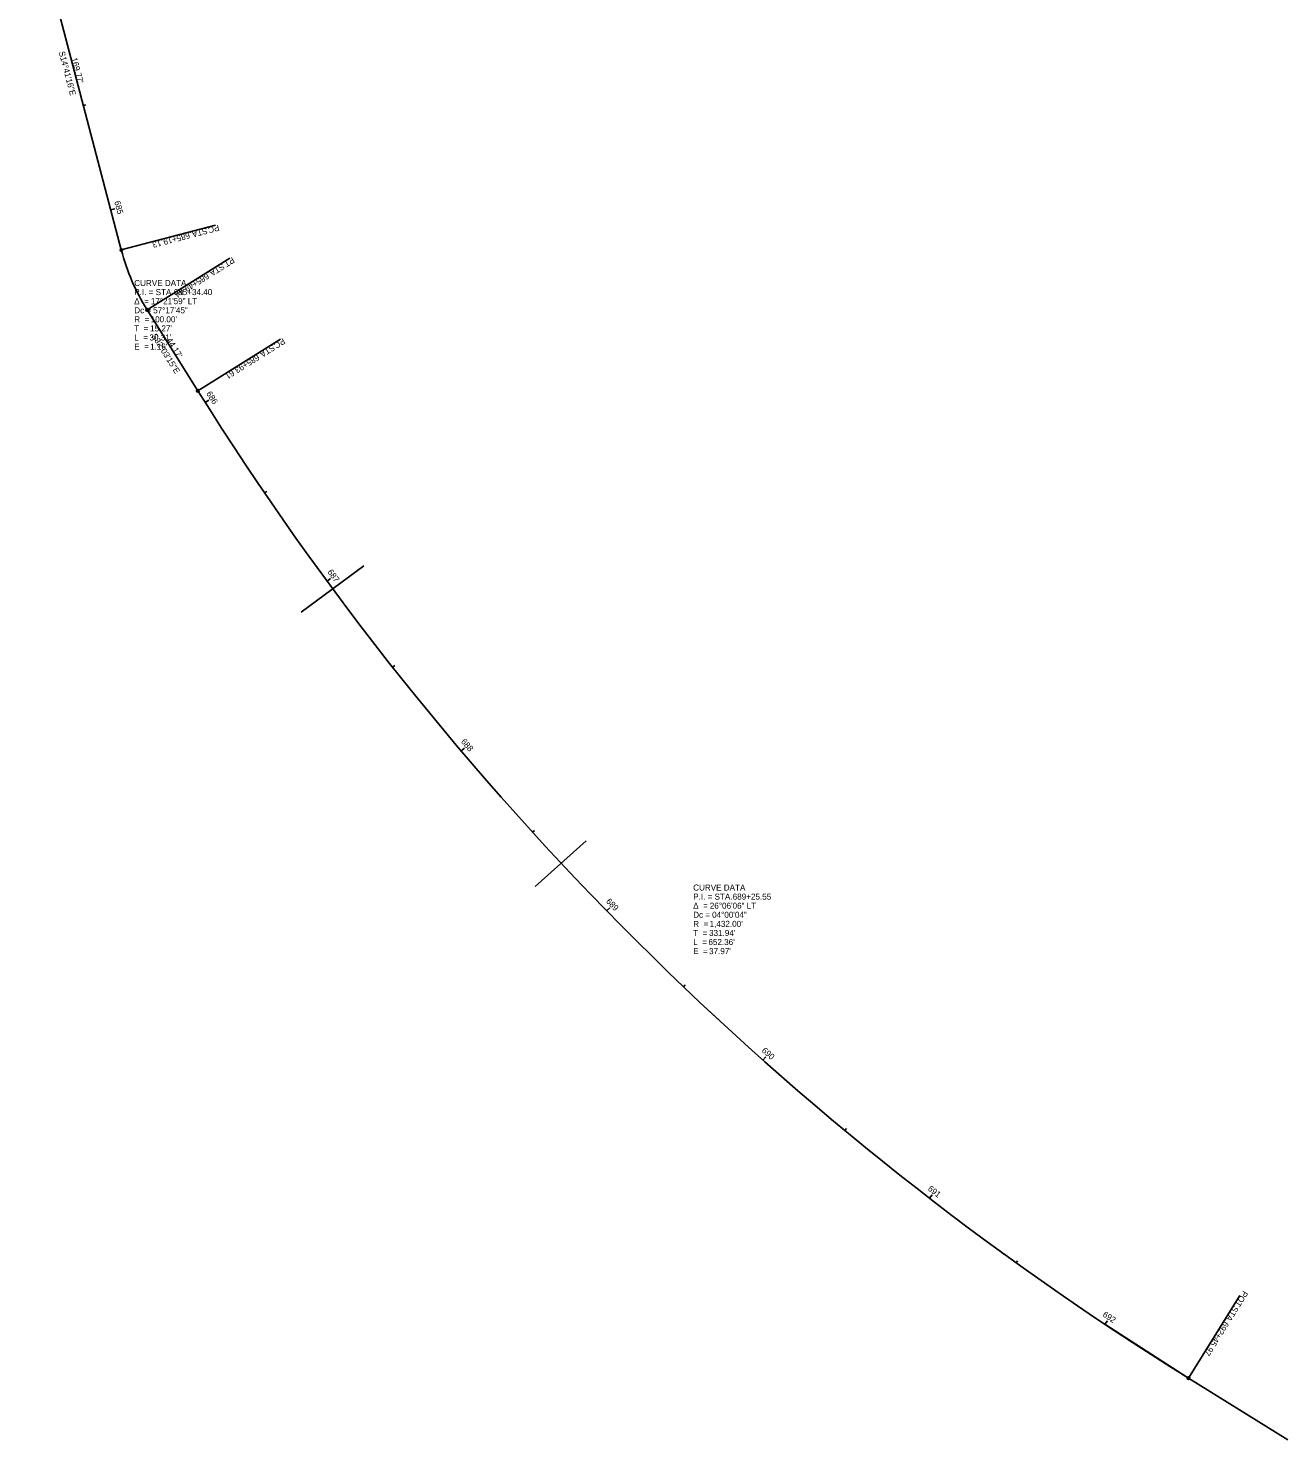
# Model space of a CAD drawing. Extents: x 138947 to 141998, y 334987 to 336921.
# Drawn here: x 141416 to 141998, y 334987 to 335640 of the extents above; entities that cross this region are included whole.
import ezdxf

# ---------------------------------------------------------------- set-up
doc = ezdxf.new("R2010")
doc.units = 0
for name, color, linetype in [('GE_P_Alignment', 7, 'Continuous'), ('GE_P_Alignment_100_Bearings', 7, 'Continuous'), ('GE_P_Alignment_100_Cardinal_Points', 7, 'Continuous'), ('GE_P_Alignment_100_Curve_Data', 7, 'Continuous'), ('GE_P_Alignment_100_Distances', 7, 'Continuous'), ('GE_P_Alignment_100_Stations', 7, 'Continuous'), ('SC_Scratch1', 7, 'Continuous')]:
    doc.layers.add(name, color=color, linetype=linetype)

msp = doc.modelspace()

# ---------------------------------------------------------------- linework, layer by layer
at = {"layer": 'GE_P_Alignment'}
for p, q in [((141415.68, 335701.2), (141458.73, 335536.98)), ((141470.71, 335509.26), (141494.15, 335471.83))]:
    msp.add_line(p, q, dxfattribs=at)
for centre, radius, start, end in [((141555.46, 335562.34), 100, 194.68783, 212.05426), ((142707.83, 336231.82), 1432, 212.05426, 238.156)]:
    msp.add_arc(centre, radius, start, end, dxfattribs=at)
at = {"layer": 'GE_P_Alignment_100_Cardinal_Points'}
for p, q in [((141458.73, 335536.98), (141502.26, 335548.39)), ((141470.71, 335509.26), (141508.85, 335533.15)), ((141494.15, 335471.83), (141532.29, 335495.71)), ((141952.3, 335015.36), (141976.04, 335053.58))]:
    msp.add_line(p, q, dxfattribs=at)
for centre in [(141458.73, 335536.98), (141470.71, 335509.26), (141494.15, 335471.83), (141952.3, 335015.36)]:
    msp.add_circle(centre, 0.6, dxfattribs=at)
at = {"layer": 'GE_P_Alignment_100_Stations'}
for p, q in [((141441.2, 335603.85), (141442.36, 335604.15)), ((141453.88, 335555.48), (141455.81, 335555.99)), ((141471.01, 335508.79), (141472.02, 335509.42)), ((141497.55, 335466.42), (141499.24, 335467.49)), ((141525.01, 335424.63), (141526, 335425.31)), ((141553.91, 335383.83), (141555.52, 335385.02)), ((141584.22, 335344.07), (141585.16, 335344.81)), ((141615.89, 335305.39), (141617.42, 335306.68)), ((141648.9, 335267.83), (141649.79, 335268.64)), ((141683.2, 335231.45), (141684.63, 335232.85)), ((141718.74, 335196.29), (141719.57, 335197.16)), ((141755.5, 335162.4), (141756.83, 335163.89)), ((141793.41, 335129.8), (141794.17, 335130.73)), ((141832.44, 335098.55), (141833.66, 335100.13)), ((141872.53, 335068.68), (141873.23, 335069.66)), ((141913.64, 335040.23), (141914.75, 335041.9))]:
    msp.add_line(p, q, dxfattribs=at)
at = {"layer": 'SC_Scratch1'}
for p, q in [((141541.96, 335369.52), (141570.92, 335390.9)), ((141650.14, 335242.73), (141673.71, 335263.85)), ((141726.19, 335189.23), (141735.38, 335180.65)), ((141864.98, 335074.14), (141866.75, 335072.86)), ((141913.64, 335040.23), (141952.3, 335015.36)), ((141952.3, 335015.36), (141998.2, 334986.85))]:
    msp.add_line(p, q, dxfattribs=at)

# ---------------------------------------------------------------- texts
at = {"layer": 'GE_P_Alignment_100_Bearings'}
for s, rotation, p in [('S14°41\'16"E', 284.68783, (141429.79, 335628.46)), ('S32°03\'15"E', 302.05426, (141472.55, 335497.27))]:
    msp.add_text(s, height=2.8, rotation=rotation, dxfattribs=at).set_placement(p)
at = {"layer": 'GE_P_Alignment_100_Cardinal_Points'}
for s, rotation, p in [('685+19.13', 194.68783, (141490.06, 335545.15)), (' STA. ', 194.68783, (141499.2, 335547.55)), ('PC', 194.68783, (141503.64, 335548.71)), (' STA. ', 212.05426, (141506.26, 335531.47)), ('PT', 212.05426, (141510, 335533.82)), ('685+49.44', 212.05426, (141498.24, 335526.46)), (' STA. ', 212.05426, (141529.52, 335493.93)), ('PC', 212.05426, (141533.41, 335496.36)), ('685+93.61', 212.05426, (141521.51, 335488.91)), ('POT', 238.156, (141977.59, 335056)), (' STA. ', 238.156, (141973.79, 335049.88)), ('692+45.97', 238.156, (141968.8, 335041.85))]:
    msp.add_text(s, height=2.8, rotation=rotation, dxfattribs=at).set_placement(p)
at = {"layer": 'GE_P_Alignment_100_Curve_Data'}
for s, p in [('CURVE DATA', (141464.72, 335520.32)), ('P.I. = STA. ', (141464.72, 335516.12)), ('685+34.40', (141482.99, 335516.12)), ('Δ  = ', (141464.72, 335511.92)), ('Dc = ', (141464.72, 335507.72)), ('17°21\'59" LT', (141472.4, 335511.92)), ('57°17\'45"', (141473.46, 335507.72)), ('R  = ', (141464.72, 335503.52)), ("100.00'", (141472.3, 335503.52)), ('T  = ', (141464.72, 335499.32)), ('L  = ', (141464.72, 335495.12)), ("30.31'", (141471.76, 335495.12)), ("15.27'", (141472.06, 335499.32)), ('E  = ', (141464.72, 335490.92)), ("1.16'", (141472.06, 335490.92)), ('CURVE DATA', (141723.22, 335240.79)), ('P.I. = STA. ', (141723.22, 335236.59)), ('689+25.55', (141741.49, 335236.59)), ('Δ  = ', (141723.22, 335232.39)), ('Dc = ', (141723.22, 335228.19)), ('26°06\'06" LT', (141730.9, 335232.39)), ('04°00\'04"', (141731.96, 335228.19)), ('R  = ', (141723.22, 335223.99)), ("1,432.00'", (141730.81, 335223.99)), ('T  = ', (141723.22, 335219.79)), ('L  = ', (141723.22, 335215.59)), ("652.36'", (141730.26, 335215.59)), ("331.94'", (141730.56, 335219.79)), ('E  = ', (141723.22, 335211.39)), ("37.97'", (141730.56, 335211.39))]:
    msp.add_text(s, height=2.8, dxfattribs=at).set_placement(p)
at = {"layer": 'GE_P_Alignment_100_Distances'}
for s, rotation, p in [("169.77'", 284.68783, (141435.55, 335625.56)), ("44.17'", 302.05426, (141479.49, 335495.27))]:
    msp.add_text(s, height=2.8, rotation=rotation, dxfattribs=at).set_placement(p)
at = {"layer": 'GE_P_Alignment_100_Stations'}
for s, rotation, p in [('685', 284.68783, (141455.46, 335559.31)), ('686', 302.31013, (141497.87, 335470.59)), ('687', 306.31123, (141553.9, 335388.07)), ('688', 310.31233, (141615.64, 335309.55)), ('689', 314.31343, (141682.67, 335235.57)), ('690', 318.31453, (141754.66, 335166.49)), ('691', 322.31564, (141831.47, 335102.46)), ('692', 326.31674, (141912.3, 335044.13))]:
    msp.add_text(s, height=2.8, rotation=rotation, dxfattribs=at).set_placement(p)

doc.saveas('drawing.dxf')
